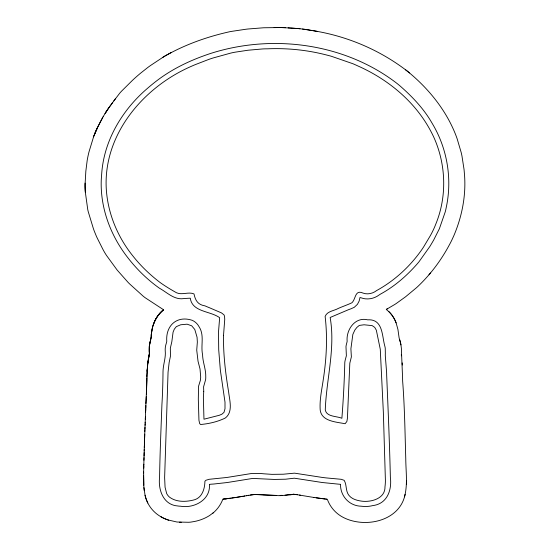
<?xml version="1.0" encoding="UTF-8"?>
<svg xmlns="http://www.w3.org/2000/svg" width="550" height="550" viewBox="0 0 550 550"><rect width="100%" height="100%" fill="white"/><g stroke="black" fill="none" stroke-linecap="round" stroke-linejoin="round"><path stroke-width="0.82" d="M147.366 502.061A35.448 35.448 0 0 1 145.049 495.254L143.88 487.018L143.578 475.262M399.74 340.038A42.123 42.123 0 0 1 400.95 344.891L401.411 348.652A25.355 25.355 0 0 1 401.445 350.79L402.614 378.613A37.469 37.469 0 0 0 402.744 382.47C404.663 407.825 405.013 433.276 405.763 458.686C405.838 471.529 407.887 484.619 404.422 497.221C397.169 522.163 363.413 528.254 342.746 517.138A32.725 32.725 0 0 1 327.319 499.228L326.067 499.098M143.763 485.286L143.646 472.01M147.311 368.033L146.41 394.082M146.836 375.609L146.836 377.169M146.836 375.409L147.73 364.162M93.631 136.647L89.024 151.786A106.941 106.941 0 0 0 87.182 160.442L85.841 171.153L85.064 184.594A82.397 82.397 0 0 0 85.36 192.404L87.766 209.653A64.419 64.419 0 0 0 88.282 211.826L93.349 228.504A100.485 100.485 0 0 0 94.428 231.481L96.408 236.294A52.573 52.573 0 0 0 97.508 238.617L101.984 247.521A69.41 69.41 0 0 0 106.549 255.516L117.177 270.084L128.287 282.604A113.238 113.238 0 0 0 130.068 284.336L143.241 296.23A73.583 73.583 0 0 0 145.234 297.77L163.611 309.788C155.341 316.168 151.525 326.714 151.133 336.896M143.626 472.986L143.832 464.2M143.736 468.105L143.784 466.152M143.804 465.176L144.004 457.641M145.942 403.157L145.159 423.218M143.935 460.295L144.739 434.149M145.881 405.536L145.791 408.382M145.936 403.453L146.252 396.578M144.052 455.964L144.141 452.609M144.189 450.931L144.244 449.254M144.292 447.576L144.347 445.899M145.949 402.854L146.218 397.217M144.396 444.221L144.506 440.866M144.567 439.182L144.877 430.416M144.836 431.447L144.994 427.329M144.911 429.385L145.2 422.187M145.764 409.014L145.688 410.926M145.076 425.274L145.118 424.243M145.331 419.1L145.42 417.044M145.633 412.197L145.661 411.565M146.238 396.894L146.85 379.94M147.723 364.293L149.359 353.251M147.751 363.894L149.387 353.561M147.696 364.691L147.352 367.723M150.817 339.116L151.147 336.703M151.119 337.081L150.934 338.711M151.931 330.117L151.236 335.555A55.708 55.708 0 0 1 151.917 330.11C153.306 322.266 157.272 314.738 163.611 309.788M150.583 339.941L149.332 346.218L149.332 352.935M150.906 338.814L149.407 345.558L149.311 352.619M93.569 136.833L97.549 127.449M93.754 136.276L93.947 135.726M94.009 135.547L97.652 127.249M103.359 116.346L97.866 126.864M99.165 124.094L97.604 127.346M99.371 123.613L102.644 117.494M105.407 112.977L103.118 116.724M104.988 113.664L105.689 112.516M108.749 107.889L105.552 112.743A96.401 96.401 0 0 1 107.896 109.134L114.29 100.299M105.834 112.289L107.889 109.134M108.962 107.58L112.571 102.609M115.576 98.56L114.716 99.722M113.857 100.877L119.728 93.191A52.635 52.635 0 0 1 121.839 90.874L132.447 80.355A174.604 174.604 0 0 1 140.745 73.054L147.868 67.43A99.873 99.873 0 0 1 150.762 65.354L162.972 57.255A73.411 73.411 0 0 1 164.897 56.059C184.999 44.619 207.027 36.774 229.563 31.756A62.789 62.789 0 0 1 231.866 31.336L246.042 29.226A87.512 87.512 0 0 1 248.311 28.978L263.478 27.782A71.672 71.672 0 0 1 265.643 27.741L280.803 27.548M386.382 309.409L394.632 304.542A67.54 67.54 0 0 0 396.303 303.462L405.556 296.794L416.288 287.884A70.812 70.812 0 0 0 418.096 286.227C430.65 274.264 441.141 260.253 449.309 244.956A102.286 102.286 0 0 0 451.88 239.972L453.516 236.424A106.954 106.954 0 0 0 455.297 232.155C462.77 213.297 466.311 192.699 464.303 172.453A103.139 103.139 0 0 0 464.042 169.448L461.959 155.959A106.074 106.074 0 0 0 461.113 152.226L457.16 138.834A101.819 101.819 0 0 0 454.987 133.059C445.335 109.484 428.924 89.238 409.509 72.958A97.591 97.591 0 0 0 405.941 70.091C379.204 49.802 347.359 36.334 314.27 30.876M213.482 512.621L209.488 515.591A43.966 43.966 0 0 1 194.184 521.538L190.836 522.101A36.224 36.224 0 0 1 188.512 522.273L176.962 522.019L167.908 519.922A43.484 43.484 0 0 1 161.074 516.876A43.78 43.78 0 0 0 168.713 520.169M387.482 308.688L386.279 309.478L388.795 311.589A28.359 28.359 0 0 1 392.858 316.456L393.772 317.928A33 33 0 0 1 396.103 322.871L397.918 329.388L399.08 337.645A12.189 12.189 0 0 0 399.245 338.394L399.74 340.038M244.228 496.079L254.155 494.478L262.481 494.862M246.297 495.715L246.812 495.626M244.75 495.99L233.819 497.764M243.196 496.265L237.215 497.248M248.366 495.351L248.882 495.261M250.367 495.014L255.681 494.45L276.561 495.426M236.081 497.427L236.651 497.337M234.953 497.599L235.517 497.509M234.383 497.681L223.403 499.056M232.114 498.018L233.248 497.853M230.808 498.211L231.179 498.156M230.058 498.321L224.242 498.987M276.052 495.433C283.071 496.457 290.036 493.639 296.938 494.663M285.051 495.254L293.666 494.237L297.357 494.732M223.905 499.015L223.231 499.07M274.691 27.541L279.73 27.527M281.174 495.364L282.198 495.344M280.149 495.385L280.665 495.371M274.883 495.44L263.904 495.007M280.087 27.534L284.687 27.706M281.511 27.576L282.569 27.61M282.92 27.631L283.628 27.658M284.336 27.693L285.395 27.741M285.044 27.727L297.529 28.524M288.186 27.885L288.887 27.926M289.582 27.961L290.276 28.002M290.971 28.043L298.155 28.579M297.839 28.552L298.774 28.641M298.464 28.607L299.399 28.703M326.487 499.139L313.424 497.393M299.09 28.669L300.018 28.765M324.803 498.974L325.222 499.015M262.955 494.911L263.429 494.959M299.709 28.731L303.236 29.122M324.383 498.926L316.106 497.832M302.541 29.04L317.261 31.371M303.923 29.212L304.267 29.253M304.611 29.301L305.642 29.439M305.986 29.487L310.09 30.14M297.144 494.697L313.871 497.468M299.551 495.089L300.541 495.254M310.688 30.243L311.286 30.346M313.074 30.663L313.672 30.772M396.103 322.871L395.691 321.819A31.886 31.886 0 0 0 392.865 316.456A28.153 28.153 0 0 0 388.795 311.589M149.325 352.777L149.373 353.402M146.843 378.276L146.85 379.39M405.343 69.63A98.897 98.897 0 0 1 409.509 72.958M430.471 273.054A75.144 75.144 0 0 1 429 274.78M399.664 339.804A42.996 42.996 0 0 1 400.95 344.891M406.498 480.391A61.325 61.325 0 0 1 406.388 484.351M222.887 499.091A33.543 33.543 0 0 1 212.74 513.308M181.294 522.28A61.318 61.318 0 0 1 179.513 522.218M161.095 516.849A32.945 32.945 0 0 1 147.331 502.081M85.36 192.404A83.669 83.669 0 0 1 85.099 183.095M168.183 54.175A145.427 145.427 0 0 1 171.284 52.518M274.12 27.562A89.073 89.073 0 0 1 278.286 27.507M162.972 57.248A84.789 84.789 0 0 1 167.523 54.546M94.318 134.626A54.429 54.429 0 0 1 97.508 127.545M153.196 325.38A31.763 31.763 0 0 1 163.556 309.719M149.27 351.993A33.66 33.66 0 0 1 150.095 341.598M149.16 355.163A24.097 24.097 0 0 1 149.428 354.186M147.778 363.357A48.744 48.744 0 0 1 149.029 355.754M146.974 371.174A34.849 34.849 0 0 1 147.111 369.593M143.578 481.436A80.142 80.142 0 0 1 143.536 478.851M144.231 490.676A67.231 67.231 0 0 1 143.921 487.596M147.826 503.03A35.159 35.159 0 0 1 145.056 495.248M227.074 498.712A74.614 74.614 0 0 1 225.246 498.905M252.746 494.643A18.198 18.198 0 0 1 254.664 494.443M289.877 494.904A35.681 35.681 0 0 0 293.666 494.237A5.624 5.624 0 0 1 294.064 494.257M405.082 494.347A47.664 47.664 0 0 1 404.532 496.815M402.167 362.89A50.971 50.971 0 0 1 402.277 365.042M401.404 355.802A17.442 17.442 0 0 1 401.335 354.523M203.734 391.559L203.486 395.835A34.348 34.348 0 0 0 203.376 397.994L203.968 419.21L219.409 415.257L221.973 414.136L224.001 412.356L224.998 408.746L225.005 402.194L220.33 370.013L218.714 349.807L218.508 331.939L219.656 317.694C210.306 310.839 192.232 312.201 190.279 298.196A23.196 23.196 0 0 0 189.578 298.217A128.294 128.294 0 0 0 183.666 298.602C174.219 300.053 167.021 292.353 159.397 288.186C147.242 279.565 136.455 268.957 127.387 257.132C110.522 235.407 100.244 207.879 101.248 180.214A256.197 256.197 0 0 1 101.661 174.24C103.799 140.504 122.396 109.622 147.812 88.069A174.563 174.563 0 0 1 153.945 82.974C169.771 70.221 188.148 61.167 207.288 54.574A145.509 145.509 0 0 1 213.022 52.697C273.769 34.1 343.757 43.56 395.058 81.957A98.739 98.739 0 0 1 399.981 85.896C411.091 95.59 421.486 106.336 429.44 118.793A236.301 236.301 0 0 1 432.589 124.052C447.397 148.933 452.396 179.506 446.167 207.797A45.829 45.829 0 0 1 445.191 212.025L439.368 228.772L433.696 239.999A286.811 286.811 0 0 1 429.784 246.606L419.004 261.766A100.863 100.863 0 0 1 414.824 266.551C404.896 277.42 393.394 287.079 380.442 294.133A25.513 25.513 0 0 0 379.232 294.91C375.334 297.832 370.342 299.358 365.475 298.836A18.679 18.679 0 0 1 364.189 298.636A17.902 17.902 0 0 1 362.491 298.224L359.996 297.502L359.15 301.036L357.431 304.329L354.262 307.306L350.941 308.811A44.193 44.193 0 0 0 348.404 309.732L330.151 317.481C335.548 348.514 326.356 379.108 325.277 409.881C326.494 416.989 336.662 415.986 341.88 418.275C343.234 401.273 344.376 380.923 344.781 362.684A17.029 17.029 0 0 1 345.311 359.714L346.369 355.768L345.984 346.644A23.237 23.237 0 0 1 346.555 343.709L346.857 342.609A12.698 12.698 0 0 0 347.146 341.213C346.032 329.869 354.998 316.628 367.682 319.832C382.91 318.787 381.947 335.479 384.677 345.606A17.834 17.834 0 0 1 385.248 348.294L385.337 353.354A23.547 23.547 0 0 0 385.344 356.379L386.581 372.013A45.196 45.196 0 0 1 386.664 375.121C388.101 409.118 389.565 443.169 390.369 477.221C392.006 490.112 387.248 503.917 372.591 505.629A28.215 28.215 0 0 1 366.836 506.447L365.406 506.467A37.345 37.345 0 0 1 361.158 506.199C349.326 505.966 340.257 496.059 340.526 484.337A27.679 27.679 0 0 0 339.178 484.213L322.3 482.522L294.319 478.191L285.622 479.208L274.244 479.435L253.543 478.459A29.473 29.473 0 0 0 251.261 478.658L227.267 482.522L215.311 483.849A47.389 47.389 0 0 1 211.551 484.158L209.749 484.33A8.979 8.979 0 0 0 209.399 484.392C210.794 499.806 194.102 508.647 180.503 506.206A21.312 21.312 0 0 1 177.671 505.952C163.233 504.879 158.077 489.741 159.576 477.297C159.974 453.049 161.019 428.828 161.92 404.601C162.587 393.69 162.917 382.772 163.006 371.848C163.034 364.732 165.99 357.919 165.234 350.838A18.611 18.611 0 0 1 165.887 344.657L166.32 343.193A15.152 15.152 0 0 0 166.767 341.316C165.578 325.394 177.086 315.253 192.246 320.327A14.204 14.204 0 0 1 198.969 326.569C204.744 335.308 200.53 345.331 202.579 354.668C202.702 362.154 205.947 369.05 205.748 376.599A21.209 21.209 0 0 1 205.624 379.617L203.596 386.788L203.734 391.559M223.506 335.596C223.245 354.544 225.528 373.395 228.642 392.054C229.584 400.462 233.207 411.785 225.397 417.952C217.772 421.768 208.883 423.782 200.537 424.511L199.643 423.514L198.949 420.283L198.316 399.217L198.55 386.258L200.393 380.311L200.695 377.135L200.035 369.036L198.041 361.302L196.728 350.123L197.347 342.079L197.058 337.246L194.789 329.478L191.689 325.799L187.117 324.184L180.702 324.775L176.323 326.638L174.302 329.182L173.078 332.173L171.813 341.811L170.342 348.123L170.459 356.187L169.139 362.519L168.059 372.185L164.629 477.551L165.069 487.266L166.671 493.515A11.55 11.55 0 0 0 169.689 497.283C176.337 502.136 185.398 501.985 193.064 500.149C202.056 498.389 204.772 489.094 204.923 481.223L205.982 480.253L209.11 479.304L226.854 477.476L250.876 473.605L258.968 473.447A77.199 77.199 0 0 1 263.821 473.804L271.906 474.354L283.264 474.224L294.532 473.158L321.778 477.359A143.901 143.901 0 0 0 326.611 477.95L341.254 479.304L344.163 480.329C346.995 484.894 345.379 491.198 349.037 495.509C352.206 499.352 357.376 500.562 362.086 501.208C371.559 502.294 385.364 498.458 384.986 486.729A45.774 45.774 0 0 0 385.399 480.267L383.35 412.177L380.27 349.243L376.337 330.22L374.729 327.381L372.164 325.621L364.093 324.782L359.315 325.407L356.888 327.408L354.853 330.034L352.853 334.386L350.9 348.817L351.374 356.881L349.821 363.144L347.428 418.213L346.878 421.472L345.111 423.727C336.353 421.953 321.681 421.444 320.21 410.135C319.468 399.857 321.819 389.675 323.283 379.555C326.507 358.683 327.635 337.473 325.126 316.47C327.03 311.163 334.015 310.894 338.394 308.378C342.843 306.398 347.497 304.858 351.883 302.789C355.953 299.179 354.723 289.245 363.11 293.116C367.682 294.772 372.886 293.494 376.64 290.551C394.158 280.947 409.324 267.135 420.929 250.896A101.221 101.221 0 0 0 423.665 246.867L430.306 235.723A79.97 79.97 0 0 0 432.582 231.426A93.191 93.191 0 0 0 433.964 228.491A88.021 88.021 0 0 0 435.834 224.001C447.143 196.391 446.071 164.333 433.799 137.218A106.466 106.466 0 0 0 430.911 131.416C415.25 101.585 387.86 79.111 357.294 65.684A103.744 103.744 0 0 0 352.853 63.711L331.403 56.286A150.466 150.466 0 0 0 326.7 55.041C307.423 50.009 287.375 47.967 267.479 48.819A71.912 71.912 0 0 0 262.597 48.95L248.057 50.229L235.228 52.161A63.222 63.222 0 0 0 230.471 53.164L213.276 57.922A132 132 0 0 0 208.656 59.455L195.044 64.721A188.464 188.464 0 0 0 189.097 67.32C142.883 88.241 104.184 133.994 106.171 186.828C107.229 212.252 117.37 236.974 133.409 256.616C141.137 266.344 150.246 274.986 160.112 282.514C165.378 286.289 170.961 289.623 176.598 292.799C182.146 295.288 188.499 291.548 193.999 293.92C195.353 300.41 197.787 304.741 204.958 305.855A128.679 128.679 0 0 0 209.419 307.725L221.43 312.874L223.939 314.793L224.544 316.174L224.737 319.433L223.506 335.596"/></g></svg>
